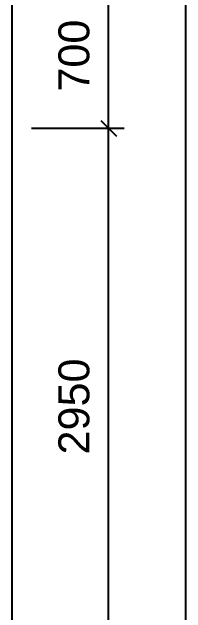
# Model space of a CAD drawing. Extents: x -975 to 21663, y -7650 to 8050.
# Drawn here: x 11725 to 12625, y -3209 to -98 of the extents above; entities that cross this region are included whole.
import ezdxf

# ---------------------------------------------------------------- set-up
doc = ezdxf.new("R2010")
doc.units = 0
for name, color, linetype in [('boundary', 7, 'CONTINUOUS'), ('ruler', 90, 'CONTINUOUS'), ('text', 7, 'CONTINUOUS')]:
    doc.layers.add(name, color=color, linetype=linetype)
doc.styles.get("Standard").update_dxf_attribs({"font": 'arial.ttf'})

msp = doc.modelspace()

# ---------------------------------------------------------------- linework, layer by layer
at = {"layer": 'boundary'}
msp.add_line((11725, -7650), (11725, 8050), dxfattribs=at)
at = {"layer": 'ruler'}
for p, q in [((12225, -5050), (12225, 5450)), ((12625, -5050), (12625, 5450)), ((12185, -660), (12265, -740)), ((12305, -700), (11825, -700))]:
    msp.add_line(p, q, dxfattribs=at)

# ---------------------------------------------------------------- texts
at = {"layer": 'text'}
for s, p in [('700', (12125, -510)), ('2950', (12125, -2388.3))]:
    msp.add_text(s, height=160, rotation=90, dxfattribs=at).set_placement(p)

doc.saveas('drawing.dxf')
